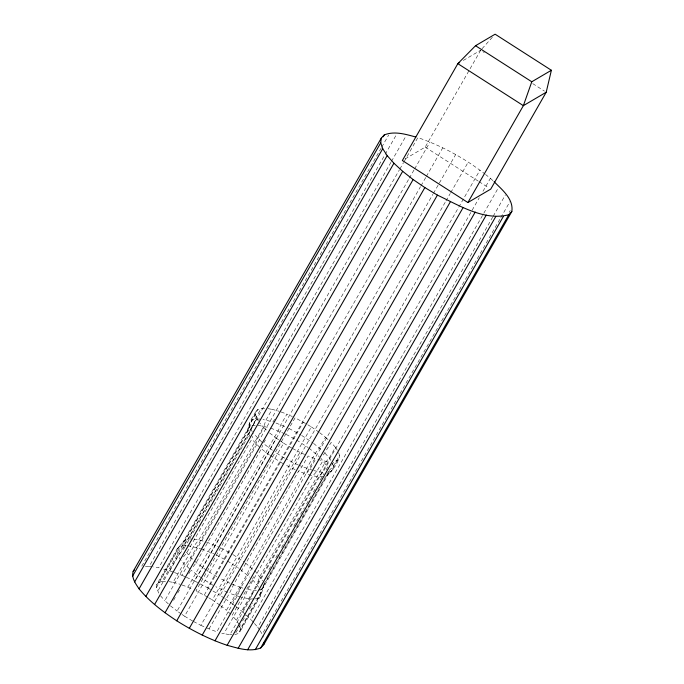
<?xml version="1.0" encoding="UTF-8"?>
<svg xmlns="http://www.w3.org/2000/svg" width="684" height="684" viewBox="0 0 684 684"><rect width="100%" height="100%" fill="white"/><g stroke="black" fill="none" stroke-linecap="round" stroke-linejoin="round"><path stroke-width="0.51" stroke-dasharray="3.42 2.56" d="M158.791 593.131L156.371 587.607L156.713 584.623L177.173 548.893L184.945 540.069L250.028 426.423L251.609 420.233L257.723 409.562L261.194 408.459L266.059 408.382M255.252 425.328L250.028 426.423L248.164 428.423L183.073 542.07L182.748 544.943L183.979 548.577L178.122 555.639L157.653 591.369M156.371 587.607L176.84 551.868L182.748 544.943L247.839 431.296L249.335 425.294L255.448 414.615L255.782 411.64L257.723 409.562M234.749 634.649L238.212 633.555L240.152 631.477L240.494 628.493L260.955 592.763L263.827 584.358L298.754 523.38M263.827 584.358L263.502 587.231L260.621 595.738L240.152 631.477M338.606 452.688L339.563 455.51L333.45 466.18L328.918 470.712L328.594 473.584L263.502 587.231L261.63 589.232L258.68 597.816L238.212 633.555M259.125 590.027L261.63 589.232L326.721 475.585C332.638 470.318 338.315 463.436 339.563 455.51M183.526 556.836L186.723 552.817L251.815 439.171L252.635 436.315M258.535 587.231L256.833 584.589L259.852 576.484L324.943 462.837L329.32 458.015L335.434 447.336L331.133 442.462L323.207 455.279M193.264 566.711L196.265 562.496L261.356 448.849L262.69 445.284M256.414 590.326L253.602 590.369L250.344 598.996L229.884 634.726L221.796 633.23M239.212 624.731L236.365 620.328L232.064 615.446L253.721 576.74M236.365 620.328L318.693 476.722L322.839 472.413L328.953 461.743L322.882 460.794L316.769 471.464L312.836 475.808L247.745 589.454L244.273 598.047L223.805 633.777M242.897 588.12L240.956 587.582L237.228 596.106L216.76 631.845L206.286 627.775M209.005 628.989L229.473 593.259L233.483 584.837L298.566 471.19L301.969 466.676L308.082 456.006L315.828 458.853L309.715 469.532L306.039 473.935L298.566 471.19M207.833 597.235L196.017 590.771L295.086 417.779L306.911 424.242M381.236 148.009L141.605 566.42L139.801 566.993M381.766 147.086L388.657 135.047M145.41 566.361L149.223 566.301L384.605 155.294M385.135 154.37L396.797 134.004M390.932 162.33L158.722 567.788L153.447 566.959M391.462 161.407L406.305 135.483M255.782 411.64C251.473 418.907 243.983 429.355 250.712 437.469M156.713 584.623L158.654 582.546L179.114 546.815L182.585 545.712L186.475 545.652M158.654 582.546L162.117 581.451L182.585 545.712L188.288 539.009L253.371 425.363L255.081 419.138L261.194 408.459M255.448 414.615L256.722 418.386L250.609 429.056L249.07 434.921L183.979 548.577M163.741 569.165L169.752 570.824L399.311 169.991M399.841 169.068L403.551 162.587M404.082 161.663L417.864 137.595C441.958 145.889 464.684 158.243 484.785 173.898M169.008 581.691L173.061 582.323L193.521 546.584L198.83 539.847L263.913 426.2L266.016 420.01L272.129 409.331L279.175 411.272M168.307 603.878L164.801 600.655L185.27 564.916L190.87 557.52L255.961 443.873L257.765 438.341L263.879 427.662L259.569 422.789M405.108 158.919L425.2 147.111L480.681 50.24L484.272 52.54M174.42 572.534L181.884 575.287L408.793 179.088M409.323 178.156L414.094 169.829M414.624 168.905L429.997 142.058M274.592 419.275L273.061 421.942L262.981 419.531M173.548 600.321L175.651 596.653M177.746 592.985L179.849 589.326M188.767 573.748L190.34 570.995M265.401 439.94L263.357 443.497L274.198 451.602M182.047 584.974L187.861 587.111L208.321 551.381L213.092 544.464L278.183 430.817L280.816 424.798L286.929 414.119L292.367 416.556M181.243 613.916L177.079 611.06L197.539 575.329L202.703 567.558L267.786 453.902L276.148 438.076L269.47 432.827M186.441 577.33L194.649 581.007L420.498 186.655M421.028 185.732L425.799 177.404M426.329 176.472L442.762 147.778M192.597 621.012L184.569 616.199L283.638 443.206L279.482 440.351M200.19 583.905L207.568 587.77L432.878 194.341M433.408 193.418L455.672 154.541M204.268 595.089L303.337 422.096M219.786 605.041L212.297 599.911L311.365 426.919L307.8 424.781M193.512 621.491L200.848 625.338L299.917 452.346L306.27 455.193M224.318 598.175L220.128 595.311L445.438 201.883M445.968 200.959L450.209 193.555M450.739 192.632L468.241 162.082M230.662 614.155L226.464 610.29L246.933 574.551L250.31 566.805L315.392 453.159L319.419 447.977L325.533 437.298L319.693 432.707M235.065 605.862L231.85 603.339L458.229 208.064M458.759 207.141L479.963 170.111M245.214 614.241L242.298 611.547L479.279 197.762M482.989 191.281L490.411 178.327L485.589 174.531M268.949 569.644L272.121 564.095M275.823 557.631L277.943 553.937M281.646 547.465L284.818 541.925M286.938 538.231L289.05 534.529M293.812 526.218L298.575 517.899M300.695 514.206L304.397 507.733M306.517 504.04L311.28 495.729M313.392 492.027L316.572 486.486M320.274 480.014L323.977 473.55M326.097 469.857L327.679 467.078L320.787 458.135M235.792 632.82L240.52 624.577M242.615 620.91L245.761 615.412M249.438 608.999L252.584 603.502M331.783 465.223L333.818 461.666L337.289 460.563L339.23 458.485M299.284 522.456L309.869 503.971M311.981 500.278L328.918 470.712M337.289 460.563L331.176 471.242L327.704 472.336M253.747 622.679L251.054 619.627L498.636 187.331M259.467 629.844L257.791 627.262L492.651 217.179M493.181 216.255L505.373 194.957M263.306 632.307L346.01 487.897M346.54 486.965L500.286 218.521M500.816 217.589L509.828 201.857M509.178 212.373L510.238 210.527M482.058 48.709L492.377 37.252M183.073 542.07L184.945 540.069L188.288 539.009L192.042 538.949M179.114 546.815L177.173 548.893C175.976 557.674 184.663 563.89 190.169 569.439M326.721 475.585L333.117 469.164L333.45 466.18L332.492 463.359M463.324 60.431L480.681 50.24M255.209 598.919L258.68 597.816L260.621 595.738L260.955 592.763L259.681 589.001M259.946 419.061L255.081 419.138L251.609 420.233L249.669 422.31L249.335 425.294L250.609 429.056L252.319 431.698M323.378 476.645L318.693 476.722L312.836 475.808L306.039 473.935M162.117 581.451L166.982 581.374M254.234 598.936L250.344 598.996L241.255 597.217M229.884 634.726L231.825 634.701M268.077 408.699L272.129 409.331M258.065 425.286L269.735 427.799M322.839 472.413L313.742 470.635M193.948 539.086L203.678 541.189M187.45 545.635L200.574 548.525M149.223 566.301L152.387 566.797M247.745 589.454L253.602 590.369M317.846 459.409L322.882 460.794M312.742 470.361L299.25 465.462M240.246 596.935L229.473 593.259M173.061 582.323L180.106 584.256M281.115 411.982L286.929 414.119M275.968 423.011L285.348 426.825M270.71 428.073L284.296 433.562M206.559 542.061L218.341 546.815M201.541 548.884L213.759 553.818M240.956 587.582L230.859 583.657M169.752 570.824L173.488 572.192M298.344 465.052L286.476 459.178M295.078 469.617L284.518 464.419M229.986 583.272L219.427 578.074M227.661 592.447L215.811 586.718M181.884 575.287L185.535 576.92M187.861 587.111L192.392 589.146M200.848 625.338L205.38 627.365M288.973 428.458L300.798 434.913M286.049 434.34L295.719 439.538M292.59 448.507L299.917 452.346M220.958 547.995L232.355 554.22M216.486 555.032L226.515 560.427M194.649 581.007L199.266 583.418M301.687 435.452L312.75 442.728M296.582 440.06L308.159 447.55M283.638 443.206L291.666 448.029M284.664 458.16L275.028 452.167M282.748 463.495L270.197 455.553M233.21 554.741L243.872 561.752M227.413 560.957L238.588 568.165M216.802 576.629C205.063 569.55 192.888 561.821 185.082 550.269M213.066 585.282L202.541 578.75M207.568 587.77L212.049 590.463M212.946 591.002L220.128 595.311M208.731 597.765L212.297 599.911M532.742 83.61L544.413 91.092M425.2 147.111L478.159 181.063M479.056 181.645L488.932 187.972M311.365 426.919L318.864 432.049M276.148 438.076L278.644 439.786M269.393 455.005L261.356 448.849M201.703 578.177L190.87 570.08M225.156 598.748L231.85 603.339M182.072 614.489L184.569 616.199M313.58 443.377L322.224 450.551M308.963 448.097L319.248 456.715M245.479 563.018L255.705 571.781L262.596 580.733M240.255 569.302L249.728 577.134M235.869 606.494L242.298 611.547M220.624 605.699L226.464 610.29M170.401 605.819L177.079 611.06M490.411 178.327L493.326 181.021M325.533 437.298L328.337 439.88M263.879 427.662L267.376 430.894M261.963 442.215L253.456 433.459M259.817 447.43L251.815 439.171M245.949 614.916L251.054 619.627M325.02 453.133L329.32 458.015L332.168 462.418M252.524 579.716L256.833 584.589M254.422 623.44L257.791 627.262M160.501 595.773L164.801 600.655M335.434 447.336L338.281 451.739M256.722 418.386L258.432 421.028M260.023 630.708L262.246 634.154L263.246 637.103M239.528 625.672L240.494 628.493"/><path stroke-width="1.03" d="M494.062 181.688C501.996 189.656 513.761 198.993 511.837 211.484L263.725 644.704L260.689 647.962C249.78 652.348 237.861 648.141 227.114 645.286C209.355 639.309 192.572 630.759 176.737 620.798C162.98 611.71 149.548 601.706 139.074 588.839C135.629 583.751 131.294 577.894 133.141 571.396L381.253 138.168L384.288 134.919C394.497 130.772 405.74 134.295 415.855 137.039M263.725 644.704L263.93 642.84M132.619 576.056L380.731 142.828L381.253 138.168M546.208 92.246L551.381 70.264L495.13 34.2L475.534 45.717L457.844 63.655L402.363 160.526L467.89 202.532L490.727 189.126L546.208 92.246L523.371 105.661L467.89 202.532M551.381 70.264L531.784 81.772L523.371 105.661L457.844 63.655L459.674 62.577M383.228 136.766L384.288 134.919M134.62 581.947L382.732 148.719L380.731 142.828M139.074 588.839L387.187 155.619L382.732 148.719M145.812 596.474L393.924 163.245L387.187 155.619M154.567 604.553L402.679 171.325L393.924 163.245M165.015 612.761L413.119 179.541L402.679 171.325M176.737 620.798L424.849 187.57L413.119 179.541M189.297 628.339L437.409 195.111C458.819 205.234 484.298 221.248 508.793 214.733L511.837 211.484M202.216 635.094L450.329 201.874M214.981 640.822L463.094 207.594M227.114 645.286L475.226 212.057M238.143 648.312L486.256 215.092M247.642 649.8L495.755 216.572M255.26 649.68L503.373 216.452M260.689 647.962L508.793 214.733M133.141 571.396L134.355 570.097M424.849 187.57L437.409 195.111M475.534 45.717L531.784 81.772"/></g></svg>
